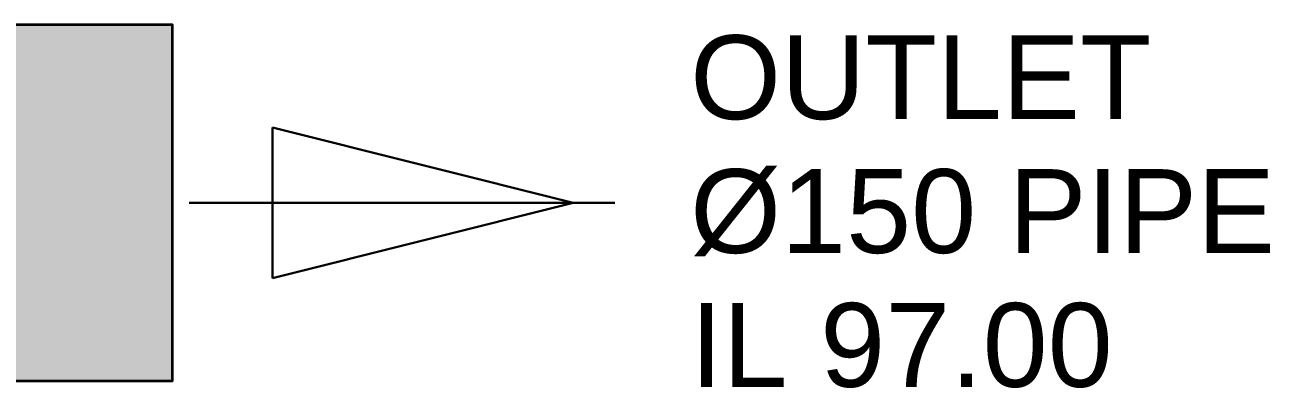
# Model space of a CAD drawing. Header units: millimetres. Extents: x -1348 to 4055, y -1079 to 3281.
# Drawn here: x 3529 to 4055, y -3 to 150 of the extents above; entities that cross this region are included whole.
import ezdxf

# ---------------------------------------------------------------- set-up
doc = ezdxf.new("R2010")
doc.units = ezdxf.units.MM
for name, color, linetype in [('ANNOTATIONS', 7, 'Continuous'), ('FLOW_OUTLET', 5, 'Continuous'), ('PIPES', 7, 'Continuous')]:
    doc.layers.add(name, color=color, linetype=linetype)
doc.styles.add('ARIAL', font='arial.ttf')

msp = doc.modelspace()

# ---------------------------------------------------------------- linework, layer by layer
at = {"layer": 'FLOW_OUTLET', "color": 5, "lineweight": 30}
for p, q in [((3633.44, 106.75), (3760.44, 75)), ((3633.44, 43.25), (3633.44, 106.75)), ((3598.17, 75), (3778.08, 75)), ((3633.44, 43.25), (3760.44, 75))]:
    msp.add_line(p, q, dxfattribs=at)
at = {"layer": 'PIPES', "lineweight": 35}
msp.add_lwpolyline([(3450, 0), (3591.11, 0), (3591.11, 150), (3450, 150)], close=True, dxfattribs=at)
at = {"layer": 'PIPES', "true_color": 0xbfbfbf}
msp.add_solid([(3450, 0), (3591.11, 0), (3450, 150), (3591.11, 150)], dxfattribs=at)

# ---------------------------------------------------------------- texts
at = {"layer": 'ANNOTATIONS', "style": 'ARIAL'}
for s, p in [('OUTLET', (3809.83, 110.28)), ('Ø150 PIPE', (3809.83, 53.83)), ('IL 97.00', (3809.83, -2.61))]:
    msp.add_text(s, height=35.362, dxfattribs=at).set_placement(p)

doc.saveas('drawing.dxf')
